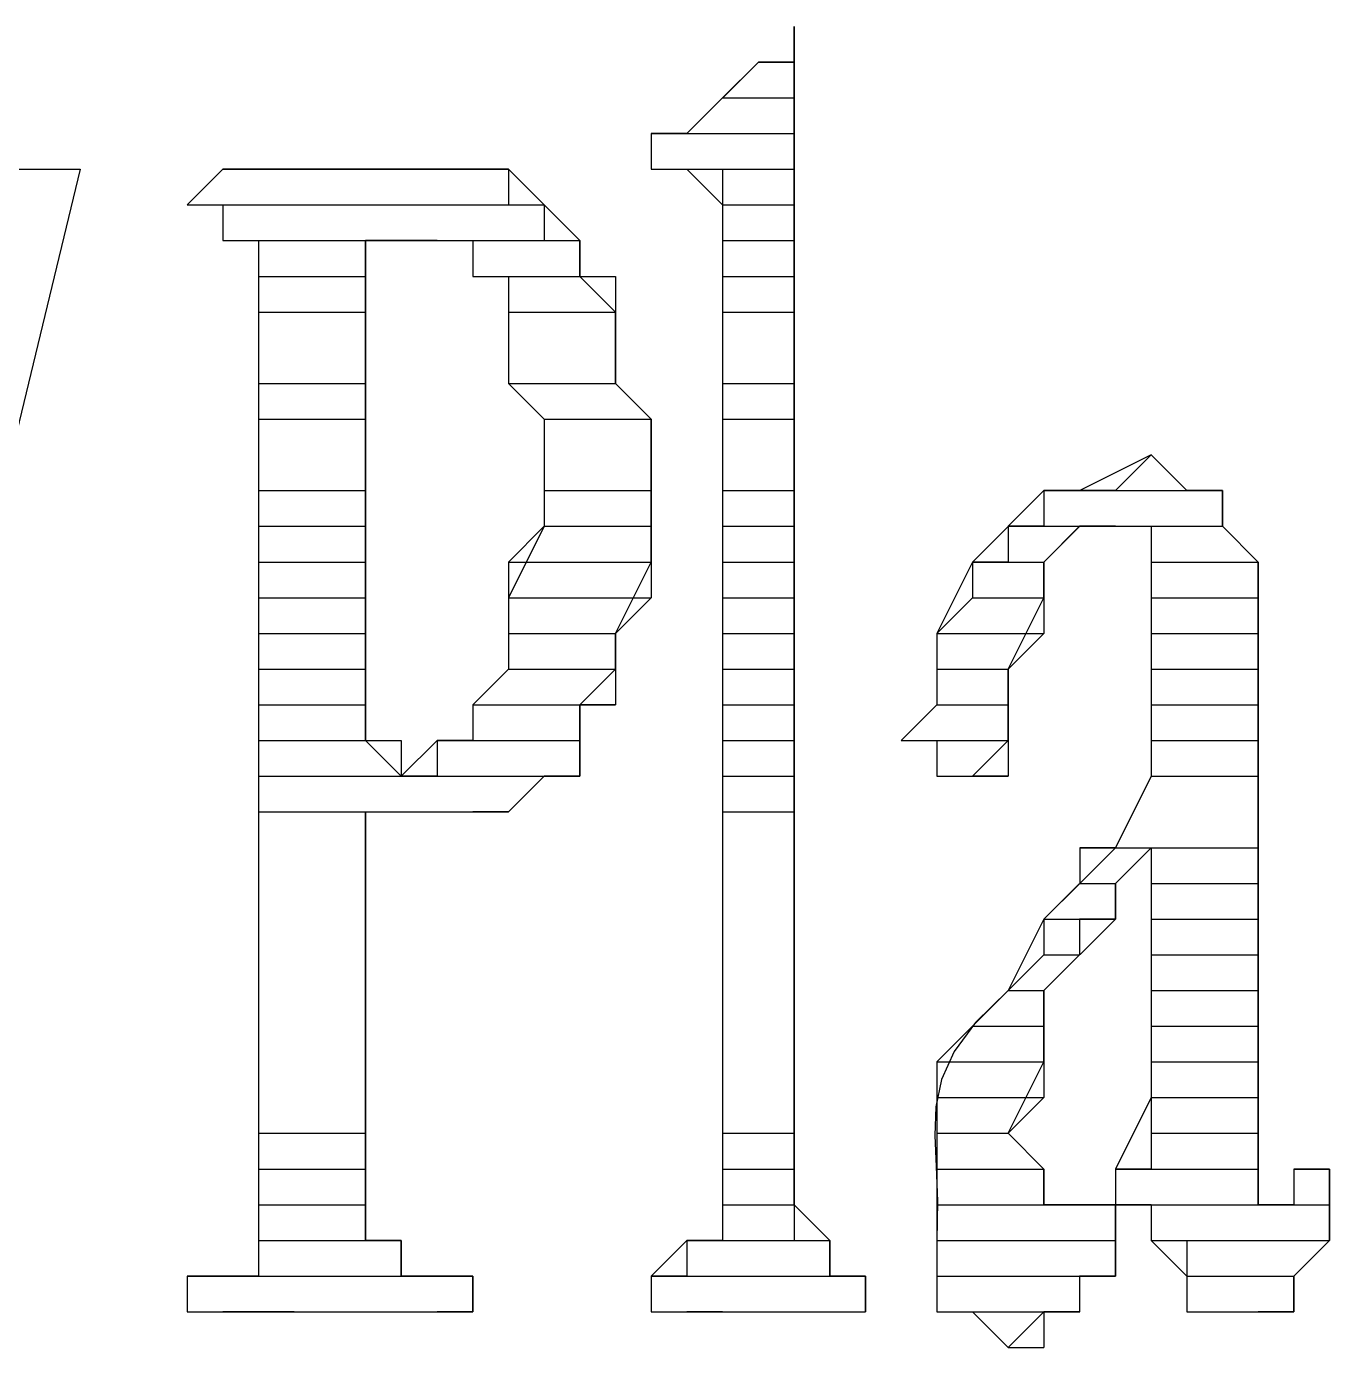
# Model space of a CAD drawing. Header units: metres. Extents: x 45 to 1207, y 17 to 774.
# Drawn here: x 1020.84 to 1029.6, y 38.16 to 47.04 of the extents above; entities that cross this region are included whole.
import ezdxf

# ---------------------------------------------------------------- set-up
doc = ezdxf.new("R2010")
doc.units = ezdxf.units.M

msp = doc.modelspace()

# ---------------------------------------------------------------- linework, layer by layer
for p, q in [((1026, 47.04), (1026, 47.04)), ((1026, 47.04), (1026, 47.04)), ((1026, 47.04), (1026, 47.04)), ((1026, 47.04), (1026, 47.04)), ((1026, 47.04), (1026, 47.04)), ((1026, 47.04), (1026, 46.8)), ((1026, 47.04), (1026, 46.8)), ((1026, 46.8), (1026, 47.04)), ((1026, 47.04), (1026, 46.8)), ((1025.76, 46.8), (1025.28, 46.32)), ((1025.76, 46.8), (1025.52, 46.56)), ((1026, 46.8), (1025.76, 46.8)), ((1025.76, 46.8), (1026, 46.8)), ((1025.76, 46.8), (1026, 46.8)), ((1025.76, 46.8), (1026, 46.8)), ((1026, 46.8), (1025.76, 46.8)), ((1026, 46.8), (1026, 46.8)), ((1026, 46.8), (1026, 46.8)), ((1026, 46.8), (1026, 46.8)), ((1026, 46.8), (1026, 46.56)), ((1026, 39.12), (1026, 46.8)), ((1025.52, 46.56), (1025.28, 46.32)), ((1025.52, 46.56), (1026, 46.56)), ((1025.52, 46.56), (1026, 46.56)), ((1025.52, 46.56), (1026, 46.56)), ((1025.52, 46.56), (1026, 46.56)), ((1026, 46.56), (1026, 46.32)), ((1025.28, 46.32), (1025.04, 46.32)), ((1025.04, 46.32), (1026, 46.32)), ((1025.04, 46.32), (1026, 46.32)), ((1025.04, 46.32), (1026, 46.32)), ((1025.04, 46.32), (1026, 46.32)), ((1025.04, 46.32), (1026, 46.32)), ((1025.04, 46.32), (1025.04, 46.08)), ((1025.04, 46.32), (1026, 46.32)), ((1025.28, 46.32), (1025.04, 46.32)), ((1025.04, 46.32), (1025.04, 46.08)), ((1025.28, 46.32), (1026, 46.32)), ((1025.28, 46.32), (1026, 46.32)), ((1025.28, 46.32), (1026, 46.32)), ((1025.28, 46.32), (1026, 46.32)), ((1026, 46.32), (1026, 46.08)), ((1021.2, 46.08), (1019.28, 38.16)), ((1020.72, 46.08), (1021.2, 46.08)), ((1020.72, 46.08), (1021.2, 46.08)), ((1022.16, 46.08), (1021.92, 45.84)), ((1022.16, 46.08), (1021.92, 45.84)), ((1022.16, 46.08), (1022.16, 46.08)), ((1022.16, 46.08), (1022.16, 46.08)), ((1022.16, 46.08), (1022.4, 46.08)), ((1022.16, 46.08), (1022.4, 46.08)), ((1022.16, 46.08), (1022.64, 46.08)), ((1022.16, 46.08), (1022.64, 46.08)), ((1022.16, 46.08), (1024.0801, 46.08)), ((1024.08, 46.08), (1022.16, 46.08)), ((1022.4, 46.08), (1022.4, 46.08)), ((1022.4, 46.08), (1022.4, 46.08)), ((1022.64, 46.08), (1022.64, 46.08)), ((1022.64, 46.08), (1022.88, 46.08)), ((1022.88, 46.08), (1022.88, 46.08)), ((1022.88, 46.08), (1023.12, 46.08)), ((1023.12, 46.08), (1023.36, 46.08)), ((1023.12, 46.08), (1024.08, 46.08)), ((1023.12, 46.08), (1024.08, 46.08)), ((1023.6, 46.08), (1023.36, 46.08)), ((1023.36, 46.08), (1023.84, 46.08)), ((1023.36, 46.08), (1023.36, 46.08)), ((1023.6, 46.08), (1023.6, 46.08)), ((1023.6, 46.08), (1023.84, 46.08)), ((1023.6, 46.08), (1023.84, 46.08)), ((1024.5599, 45.6), (1024.08, 46.08)), ((1024.0801, 46.08), (1024.0801, 45.84)), ((1025.04, 46.08), (1026, 46.08)), ((1025.04, 46.08), (1026, 46.08)), ((1025.04, 46.08), (1026, 46.08)), ((1025.04, 46.08), (1026, 46.08)), ((1025.04, 46.08), (1026, 46.08)), ((1025.04, 46.08), (1025.28, 46.08)), ((1025.28, 46.08), (1026, 46.08)), ((1025.28, 46.08), (1026, 46.08)), ((1025.28, 46.08), (1026, 46.08)), ((1025.28, 46.08), (1026, 46.08)), ((1025.28, 46.08), (1026, 46.08)), ((1025.28, 46.08), (1026, 46.08)), ((1025.28, 46.08), (1026, 46.08)), ((1025.28, 46.08), (1026, 46.08)), ((1025.28, 46.08), (1026, 46.08)), ((1025.28, 46.08), (1026, 46.08)), ((1025.28, 46.08), (1025.52, 45.84)), ((1025.52, 46.08), (1025.52, 45.84)), ((1025.52, 46.08), (1026, 46.08)), ((1026, 46.08), (1026, 45.84)), ((1021.92, 45.84), (1024.0801, 45.84)), ((1021.92, 45.84), (1024.08, 45.84)), ((1021.92, 45.84), (1024.08, 45.84)), ((1021.92, 45.84), (1024.3199, 45.84)), ((1021.92, 45.84), (1024.3199, 45.84)), ((1021.92, 45.84), (1024.3199, 45.84)), ((1021.92, 45.84), (1024.3199, 45.84)), ((1021.92, 45.84), (1024.3199, 45.84)), ((1021.92, 45.84), (1024.3199, 45.84)), ((1021.92, 45.84), (1024.3199, 45.84)), ((1021.92, 45.84), (1024.3199, 45.84)), ((1021.92, 45.84), (1024.3199, 45.84)), ((1021.92, 45.84), (1024.3199, 45.84)), ((1021.92, 45.84), (1022.16, 45.84)), ((1022.16, 45.84), (1022.16, 45.6)), ((1022.16, 45.84), (1024.3201, 45.84)), ((1022.16, 45.84), (1022.16, 45.6)), ((1024.3201, 45.84), (1024.3201, 45.6)), ((1025.52, 45.84), (1026, 45.84)), ((1025.52, 45.84), (1026, 45.84)), ((1025.52, 45.84), (1026, 45.84)), ((1025.52, 45.84), (1026, 45.84)), ((1025.52, 45.84), (1026, 45.84)), ((1025.52, 45.84), (1026, 45.84)), ((1025.52, 45.84), (1026, 45.84)), ((1025.52, 45.84), (1026, 45.84)), ((1025.52, 45.84), (1026, 45.84)), ((1025.52, 45.84), (1026, 45.84)), ((1025.52, 45.84), (1026, 45.84)), ((1025.52, 45.84), (1026, 45.84)), ((1025.52, 45.84), (1026, 45.84)), ((1025.52, 45.84), (1025.52, 45.6)), ((1025.52, 45.84), (1026, 45.84)), ((1025.52, 45.84), (1025.52, 38.88)), ((1026, 45.84), (1026, 45.6)), ((1022.16, 45.6), (1024.3201, 45.6)), ((1022.16, 45.6), (1024.5601, 45.6)), ((1022.16, 45.6), (1024.5601, 45.6)), ((1022.16, 45.6), (1023.36, 45.6)), ((1022.16, 45.6), (1023.6, 45.6)), ((1022.16, 45.6), (1022.4, 45.6)), ((1022.4, 45.6), (1023.36, 45.6)), ((1022.4, 45.6), (1023.36, 45.6)), ((1022.4, 45.6), (1023.36, 45.6)), ((1022.4, 45.6), (1023.36, 45.6)), ((1022.4, 45.6), (1023.12, 45.6)), ((1022.4, 45.6), (1023.36, 45.6)), ((1022.4, 45.6), (1023.12, 45.6)), ((1022.4, 45.6), (1023.12, 45.6)), ((1022.4, 45.6), (1022.4, 45.36)), ((1022.4, 45.6), (1023.12, 45.6)), ((1022.4, 45.6), (1022.4, 38.64)), ((1023.36, 45.6), (1023.12, 45.6)), ((1023.12, 45.6), (1023.12, 45.36)), ((1023.12, 45.12), (1023.12, 45.6)), ((1023.12, 45.6), (1023.84, 45.6)), ((1023.6, 45.6), (1023.36, 45.6)), ((1023.6, 45.6), (1024.5599, 45.6)), ((1023.6, 45.6), (1024.5599, 45.6)), ((1023.6, 45.6), (1024.5599, 45.6)), ((1023.6, 45.6), (1024.5599, 45.6)), ((1023.6, 45.6), (1024.5599, 45.6)), ((1023.6, 45.6), (1024.5599, 45.6)), ((1023.84, 45.6), (1024.5599, 45.6)), ((1023.84, 45.6), (1024.5599, 45.6)), ((1023.84, 45.6), (1024.5599, 45.6)), ((1023.84, 45.6), (1024.5599, 45.6)), ((1023.84, 45.6), (1023.84, 45.36)), ((1023.84, 45.6), (1024.5599, 45.6)), ((1023.84, 45.6), (1023.84, 45.36)), ((1024.5599, 45.6), (1024.5599, 45.36)), ((1024.5599, 45.36), (1024.5599, 45.6)), ((1025.52, 45.6), (1026, 45.6)), ((1025.52, 45.6), (1026, 45.6)), ((1025.52, 45.6), (1026, 45.6)), ((1025.52, 45.6), (1026, 45.6)), ((1025.52, 45.6), (1026, 45.6)), ((1025.52, 45.6), (1026, 45.6)), ((1025.52, 45.6), (1026, 45.6)), ((1025.52, 45.6), (1026, 45.6)), ((1025.52, 45.6), (1026, 45.6)), ((1025.52, 45.6), (1026, 45.6)), ((1025.52, 45.6), (1026, 45.6)), ((1025.52, 45.6), (1026, 45.6)), ((1025.52, 45.6), (1026, 45.6)), ((1025.52, 45.6), (1025.52, 45.36)), ((1025.52, 45.6), (1026, 45.6)), ((1026, 45.6), (1026, 45.36)), ((1022.4, 45.36), (1023.12, 45.36)), ((1022.4, 45.36), (1023.12, 45.36)), ((1022.4, 45.36), (1023.12, 45.36)), ((1022.4, 45.36), (1023.12, 45.36)), ((1022.4, 45.36), (1023.12, 45.36)), ((1022.4, 45.36), (1023.12, 45.36)), ((1022.4, 45.36), (1023.12, 45.36)), ((1022.4, 45.36), (1022.4, 45.12)), ((1022.4, 45.36), (1023.12, 45.36)), ((1023.12, 45.36), (1023.12, 45.12)), ((1023.84, 45.36), (1024.5599, 45.36)), ((1023.84, 45.36), (1024.5599, 45.36)), ((1023.84, 45.36), (1024.5599, 45.36)), ((1023.84, 45.36), (1024.5599, 45.36)), ((1023.84, 45.36), (1024.5599, 45.36)), ((1023.84, 45.36), (1024.7999, 45.36)), ((1023.84, 45.36), (1024.7999, 45.36)), ((1023.84, 45.36), (1024.08, 45.36)), ((1024.08, 45.36), (1024.08, 45.12)), ((1024.08, 45.36), (1024.7999, 45.36)), ((1024.08, 45.36), (1024.08, 44.64)), ((1024.8, 45.12), (1024.5599, 45.36)), ((1024.7999, 45.36), (1024.7999, 45.12)), ((1025.52, 45.36), (1026, 45.36)), ((1025.52, 45.36), (1026, 45.36)), ((1025.52, 45.36), (1026, 45.36)), ((1025.52, 45.36), (1026, 45.36)), ((1025.52, 45.36), (1026, 45.36)), ((1025.52, 45.36), (1026, 45.36)), ((1025.52, 45.36), (1026, 45.36)), ((1025.52, 45.36), (1025.52, 45.12)), ((1025.52, 45.36), (1026, 45.36)), ((1026, 45.36), (1026, 45.12)), ((1022.4, 45.12), (1023.12, 45.12)), ((1022.4, 45.12), (1023.12, 45.12)), ((1022.4, 45.12), (1023.12, 45.12)), ((1022.4, 45.12), (1023.12, 45.12)), ((1022.4, 45.12), (1023.12, 45.12)), ((1022.4, 45.12), (1023.12, 45.12)), ((1022.4, 45.12), (1023.12, 45.12)), ((1022.4, 45.12), (1022.4, 44.64)), ((1022.4, 45.12), (1023.12, 45.12)), ((1023.12, 45.12), (1023.12, 44.64)), ((1023.12, 42.24), (1023.12, 45.12)), ((1024.08, 45.12), (1024.7999, 45.12)), ((1024.08, 45.12), (1024.7999, 45.12)), ((1024.08, 45.12), (1024.7999, 45.12)), ((1024.08, 45.12), (1024.7999, 45.12)), ((1024.08, 45.12), (1024.7999, 45.12)), ((1024.08, 45.12), (1024.7999, 45.12)), ((1024.08, 45.12), (1024.7999, 45.12)), ((1024.08, 45.12), (1024.08, 44.64)), ((1024.08, 45.12), (1024.7999, 45.12)), ((1024.7999, 45.12), (1024.7999, 44.64)), ((1024.8, 44.64), (1024.8, 45.12)), ((1025.52, 45.12), (1026, 45.12)), ((1025.52, 45.12), (1026, 45.12)), ((1025.52, 45.12), (1026, 45.12)), ((1025.52, 45.12), (1026, 45.12)), ((1025.52, 45.12), (1026, 45.12)), ((1025.52, 45.12), (1026, 45.12)), ((1025.52, 45.12), (1026, 45.12)), ((1025.52, 45.12), (1025.52, 44.64)), ((1025.52, 45.12), (1026, 45.12)), ((1026, 45.12), (1026, 44.64)), ((1022.4, 44.64), (1023.12, 44.64)), ((1022.4, 44.64), (1023.12, 44.64)), ((1022.4, 44.64), (1023.12, 44.64)), ((1022.4, 44.64), (1022.4, 44.4)), ((1022.4, 44.64), (1023.12, 44.64)), ((1023.12, 44.64), (1023.12, 44.4)), ((1024.08, 44.64), (1024.7999, 44.64)), ((1024.08, 44.64), (1024.7999, 44.64)), ((1024.08, 44.64), (1024.7999, 44.64)), ((1024.08, 44.64), (1024.3199, 44.4)), ((1024.08, 44.64), (1024.7999, 44.64)), ((1024.08, 44.64), (1024.3199, 44.4)), ((1024.7999, 44.64), (1025.0399, 44.4)), ((1025.04, 44.4), (1024.8, 44.64)), ((1025.52, 44.64), (1026, 44.64)), ((1025.52, 44.64), (1026, 44.64)), ((1025.52, 44.64), (1026, 44.64)), ((1025.52, 44.64), (1025.52, 44.4)), ((1025.52, 44.64), (1026, 44.64)), ((1026, 44.64), (1026, 44.4)), ((1022.4, 44.4), (1023.12, 44.4)), ((1022.4, 44.4), (1023.12, 44.4)), ((1022.4, 44.4), (1023.12, 44.4)), ((1022.4, 44.4), (1022.4, 43.92)), ((1022.4, 44.4), (1023.12, 44.4)), ((1023.12, 44.4), (1023.12, 43.92)), ((1024.3199, 44.4), (1025.0399, 44.4)), ((1024.3199, 44.4), (1024.3199, 43.68)), ((1024.3201, 44.4), (1025.04, 44.4)), ((1024.3201, 44.4), (1025.04, 44.4)), ((1024.3201, 44.4), (1024.3201, 43.92)), ((1024.3201, 44.4), (1025.04, 44.4)), ((1025.04, 44.4), (1025.04, 43.92)), ((1025.04, 43.44), (1025.04, 44.4)), ((1025.52, 44.4), (1026, 44.4)), ((1025.52, 44.4), (1026, 44.4)), ((1025.52, 44.4), (1026, 44.4)), ((1025.52, 44.4), (1025.52, 43.92)), ((1025.52, 44.4), (1026, 44.4)), ((1026, 44.4), (1026, 43.92)), ((1028.4, 44.16), (1027.92, 43.92)), ((1028.4, 44.16), (1028.16, 43.92)), ((1028.4, 44.16), (1028.4, 44.16)), ((1028.4, 44.16), (1028.64, 43.92)), ((1028.64, 43.92), (1028.4, 44.16)), ((1022.4, 43.92), (1023.12, 43.92)), ((1022.4, 43.92), (1023.12, 43.92)), ((1022.4, 43.92), (1023.12, 43.92)), ((1022.4, 43.92), (1022.4, 43.68)), ((1022.4, 43.92), (1023.12, 43.92)), ((1023.12, 43.92), (1023.12, 43.68)), ((1024.3201, 43.92), (1025.04, 43.92)), ((1024.3201, 43.92), (1025.04, 43.92)), ((1024.3201, 43.92), (1025.04, 43.92)), ((1024.3201, 43.92), (1024.3201, 43.68)), ((1024.3201, 43.92), (1025.04, 43.92)), ((1025.04, 43.92), (1025.04, 43.68)), ((1025.52, 43.92), (1026, 43.92)), ((1025.52, 43.92), (1026, 43.92)), ((1025.52, 43.92), (1026, 43.92)), ((1025.52, 43.92), (1025.52, 43.68)), ((1025.52, 43.92), (1026, 43.92)), ((1026, 43.92), (1026, 43.68)), ((1027.6801, 43.92), (1027.2, 43.44)), ((1027.6799, 43.92), (1028.8799, 43.92)), ((1027.6799, 43.92), (1028.8799, 43.92)), ((1027.6799, 43.92), (1027.6799, 43.68)), ((1027.6799, 43.92), (1028.8799, 43.92)), ((1027.92, 43.92), (1027.6801, 43.92)), ((1027.6801, 43.92), (1028.88, 43.92)), ((1027.92, 43.92), (1027.6801, 43.92)), ((1028.16, 43.92), (1027.92, 43.92)), ((1027.92, 43.92), (1028.64, 43.92)), ((1027.92, 43.92), (1028.88, 43.92)), ((1027.92, 43.92), (1028.88, 43.92)), ((1027.92, 43.92), (1028.88, 43.92)), ((1028.16, 43.92), (1028.64, 43.92)), ((1028.16, 43.92), (1028.64, 43.92)), ((1028.88, 43.92), (1028.64, 43.92)), ((1028.8799, 43.92), (1028.8799, 43.68)), ((1028.88, 43.68), (1028.88, 43.92)), ((1022.4, 43.68), (1023.12, 43.68)), ((1022.4, 43.68), (1022.4, 43.44)), ((1022.4, 43.68), (1023.12, 43.68)), ((1023.12, 43.68), (1023.12, 43.44)), ((1024.3199, 43.68), (1024.08, 43.2)), ((1024.3201, 43.68), (1024.0801, 43.44)), ((1024.3201, 43.68), (1025.04, 43.68)), ((1024.3201, 43.68), (1025.04, 43.68)), ((1025.04, 43.68), (1025.04, 43.44)), ((1025.52, 43.68), (1026, 43.68)), ((1025.52, 43.68), (1025.52, 43.44)), ((1025.52, 43.68), (1026, 43.68)), ((1026, 43.68), (1026, 43.44)), ((1027.6799, 43.68), (1027.4399, 43.68)), ((1027.4399, 43.68), (1027.9199, 43.68)), ((1027.4399, 43.68), (1027.9199, 43.68)), ((1027.4399, 43.68), (1027.9199, 43.68)), ((1027.4399, 43.68), (1027.9199, 43.68)), ((1027.4399, 43.68), (1027.9199, 43.68)), ((1027.4399, 43.68), (1027.4399, 43.44)), ((1027.4399, 43.68), (1027.9199, 43.68)), ((1027.6799, 43.68), (1028.8799, 43.68)), ((1027.6799, 43.68), (1027.9199, 43.68)), ((1027.6799, 43.68), (1028.1599, 43.68)), ((1027.6799, 43.68), (1027.9199, 43.68)), ((1027.9199, 43.68), (1027.6799, 43.44)), ((1027.6801, 43.44), (1027.92, 43.68)), ((1028.1599, 43.68), (1027.9199, 43.68)), ((1027.92, 43.68), (1028.4, 43.68)), ((1028.16, 43.68), (1028.88, 43.68)), ((1028.16, 43.68), (1028.88, 43.68)), ((1028.16, 43.68), (1028.88, 43.68)), ((1028.16, 43.68), (1028.88, 43.68)), ((1028.16, 43.68), (1028.88, 43.68)), ((1028.16, 43.68), (1028.88, 43.68)), ((1028.4, 43.68), (1028.88, 43.68)), ((1028.4, 43.68), (1028.88, 43.68)), ((1028.4, 43.68), (1028.4, 43.44)), ((1028.4, 43.68), (1028.88, 43.68)), ((1028.4, 43.68), (1028.4, 42)), ((1028.88, 43.68), (1029.12, 43.44)), ((1029.12, 43.44), (1028.88, 43.68)), ((1022.4, 43.44), (1023.12, 43.44)), ((1022.4, 43.44), (1022.4, 43.2)), ((1022.4, 43.44), (1023.12, 43.44)), ((1023.12, 43.44), (1023.12, 43.2)), ((1024.08, 43.44), (1024.08, 43.2)), ((1024.08, 43.44), (1025.0399, 43.44)), ((1024.0801, 43.44), (1025.04, 43.44)), ((1024.8, 42.96), (1025.04, 43.44)), ((1025.0399, 43.44), (1025.0399, 43.2)), ((1025.52, 43.44), (1026, 43.44)), ((1025.52, 43.44), (1025.52, 43.2)), ((1025.52, 43.44), (1026, 43.44)), ((1026, 43.44), (1026, 43.2)), ((1027.2, 43.44), (1026.96, 42.96)), ((1027.4399, 43.44), (1027.2, 43.44)), ((1027.2, 43.44), (1027.6799, 43.44)), ((1027.2, 43.44), (1027.6799, 43.44)), ((1027.2, 43.44), (1027.6799, 43.44)), ((1027.2, 43.44), (1027.2, 43.2)), ((1027.2, 43.44), (1027.6799, 43.44)), ((1027.4399, 43.44), (1027.6799, 43.44)), ((1027.4399, 43.44), (1027.6799, 43.44)), ((1027.6799, 43.44), (1027.6799, 43.2)), ((1027.6801, 43.2), (1027.6801, 43.44)), ((1028.4, 43.44), (1029.12, 43.44)), ((1028.4, 43.44), (1029.12, 43.44)), ((1028.4, 43.44), (1029.12, 43.44)), ((1028.4, 43.44), (1029.12, 43.44)), ((1028.4, 43.44), (1029.12, 43.44)), ((1028.4, 43.44), (1028.4, 43.2)), ((1028.4, 43.44), (1029.12, 43.44)), ((1029.12, 43.44), (1029.12, 43.2)), ((1029.12, 43.2), (1029.12, 43.44)), ((1022.4, 43.2), (1023.12, 43.2)), ((1022.4, 43.2), (1022.4, 42.96)), ((1022.4, 43.2), (1023.12, 43.2)), ((1023.12, 43.2), (1023.12, 42.96)), ((1024.08, 43.2), (1025.0399, 43.2)), ((1024.08, 43.2), (1024.08, 42.96)), ((1024.08, 43.2), (1025.0399, 43.2)), ((1024.08, 43.2), (1024.08, 42.72)), ((1025.0399, 43.2), (1024.7999, 42.96)), ((1025.52, 43.2), (1026, 43.2)), ((1025.52, 43.2), (1025.52, 42.96)), ((1025.52, 43.2), (1026, 43.2)), ((1026, 43.2), (1026, 42.96)), ((1027.2, 43.2), (1026.96, 42.96)), ((1027.2, 43.2), (1027.6799, 43.2)), ((1027.2, 43.2), (1027.6799, 43.2)), ((1027.2, 43.2), (1027.6799, 43.2)), ((1027.2, 43.2), (1027.6799, 43.2)), ((1027.4399, 42.72), (1027.6801, 43.2)), ((1027.6799, 43.2), (1027.6799, 42.96)), ((1028.4, 43.2), (1029.12, 43.2)), ((1028.4, 43.2), (1029.12, 43.2)), ((1028.4, 43.2), (1029.12, 43.2)), ((1028.4, 43.2), (1028.4, 42.96)), ((1028.4, 43.2), (1029.12, 43.2)), ((1029.12, 43.2), (1029.12, 42.96)), ((1029.12, 39.12), (1029.12, 43.2)), ((1022.4, 42.96), (1023.12, 42.96)), ((1022.4, 42.96), (1023.12, 42.96)), ((1022.4, 42.96), (1023.12, 42.96)), ((1022.4, 42.96), (1022.4, 42.72)), ((1022.4, 42.96), (1023.12, 42.96)), ((1023.12, 42.96), (1023.12, 42.72)), ((1024.08, 42.96), (1024.7999, 42.96)), ((1024.08, 42.96), (1024.7999, 42.96)), ((1024.08, 42.96), (1024.7999, 42.96)), ((1024.08, 42.96), (1024.08, 42.72)), ((1024.08, 42.96), (1024.7999, 42.96)), ((1024.7999, 42.96), (1024.7999, 42.72)), ((1024.8, 42.72), (1024.8, 42.96)), ((1025.52, 42.96), (1026, 42.96)), ((1025.52, 42.96), (1026, 42.96)), ((1025.52, 42.96), (1026, 42.96)), ((1025.52, 42.96), (1025.52, 42.72)), ((1025.52, 42.96), (1026, 42.96)), ((1026, 42.96), (1026, 42.72)), ((1026.96, 42.96), (1027.6799, 42.96)), ((1026.96, 42.96), (1026.96, 42.72)), ((1026.96, 42.96), (1027.6799, 42.96)), ((1026.96, 42.96), (1026.96, 42.48)), ((1027.6799, 42.96), (1027.4399, 42.72)), ((1028.4, 42.96), (1029.12, 42.96)), ((1028.4, 42.96), (1028.4, 42.72)), ((1028.4, 42.96), (1029.12, 42.96)), ((1029.12, 42.96), (1029.12, 42.72)), ((1022.4, 42.72), (1023.12, 42.72)), ((1022.4, 42.72), (1023.12, 42.72)), ((1022.4, 42.72), (1023.12, 42.72)), ((1022.4, 42.72), (1022.4, 42.48)), ((1022.4, 42.72), (1023.12, 42.72)), ((1023.12, 42.72), (1023.12, 42.48)), ((1024.08, 42.72), (1023.84, 42.48)), ((1024.08, 42.72), (1023.84, 42.48)), ((1024.08, 42.72), (1024.7999, 42.72)), ((1024.08, 42.72), (1024.7999, 42.72)), ((1024.08, 42.72), (1024.7999, 42.72)), ((1024.08, 42.72), (1024.7999, 42.72)), ((1024.5599, 42.48), (1024.8, 42.72)), ((1024.7999, 42.72), (1024.7999, 42.48)), ((1025.52, 42.72), (1026, 42.72)), ((1025.52, 42.72), (1026, 42.72)), ((1025.52, 42.72), (1026, 42.72)), ((1025.52, 42.72), (1025.52, 42.48)), ((1025.52, 42.72), (1026, 42.72)), ((1026, 42.72), (1026, 42.48)), ((1026.96, 42.72), (1027.4399, 42.72)), ((1026.96, 42.72), (1027.4399, 42.72)), ((1026.96, 42.72), (1027.4399, 42.72)), ((1026.96, 42.72), (1026.96, 42.48)), ((1026.96, 42.72), (1027.4399, 42.72)), ((1027.4399, 42.72), (1027.4399, 42.48)), ((1027.4399, 42.24), (1027.4399, 42.72)), ((1028.4, 42.72), (1029.12, 42.72)), ((1028.4, 42.72), (1029.12, 42.72)), ((1028.4, 42.72), (1029.12, 42.72)), ((1028.4, 42.72), (1028.4, 42.48)), ((1028.4, 42.72), (1029.12, 42.72)), ((1029.12, 42.72), (1029.12, 42.48)), ((1022.4, 42.48), (1023.12, 42.48)), ((1022.4, 42.48), (1023.12, 42.48)), ((1022.4, 42.48), (1023.12, 42.48)), ((1022.4, 42.48), (1022.4, 42.24)), ((1022.4, 42.48), (1023.12, 42.48)), ((1023.12, 42.48), (1023.12, 42.24)), ((1023.84, 42.48), (1024.7999, 42.48)), ((1023.84, 42.48), (1024.5599, 42.48)), ((1023.84, 42.48), (1024.7999, 42.48)), ((1023.84, 42.48), (1023.84, 42.24)), ((1023.84, 42.48), (1024.5599, 42.48)), ((1023.84, 42.48), (1023.84, 42.24)), ((1024.7999, 42.48), (1024.5599, 42.48)), ((1024.5599, 42.48), (1024.5599, 42.24)), ((1024.5599, 42), (1024.5599, 42.48)), ((1025.52, 42.48), (1026, 42.48)), ((1025.52, 42.48), (1026, 42.48)), ((1025.52, 42.48), (1026, 42.48)), ((1025.52, 42.48), (1025.52, 42.24)), ((1025.52, 42.48), (1026, 42.48)), ((1026, 42.48), (1026, 42.24)), ((1026.96, 42.48), (1026.72, 42.24)), ((1026.96, 42.48), (1026.72, 42.24)), ((1026.96, 42.48), (1027.4399, 42.48)), ((1026.96, 42.48), (1027.4399, 42.48)), ((1026.96, 42.48), (1027.4399, 42.48)), ((1026.96, 42.48), (1027.4399, 42.48)), ((1027.4399, 42.48), (1027.4399, 42.24)), ((1028.4, 42.48), (1029.12, 42.48)), ((1028.4, 42.48), (1029.12, 42.48)), ((1028.4, 42.48), (1029.12, 42.48)), ((1028.4, 42.48), (1028.4, 42.24)), ((1028.4, 42.48), (1029.12, 42.48)), ((1029.12, 42.48), (1029.12, 42.24)), ((1022.4, 42.24), (1023.12, 42.24)), ((1022.4, 42.24), (1023.12, 42.24)), ((1022.4, 42.24), (1023.12, 42.24)), ((1022.4, 42.24), (1023.12, 42.24)), ((1022.4, 42.24), (1023.12, 42.24)), ((1022.4, 42.24), (1023.36, 42.24)), ((1022.4, 42.24), (1023.36, 42.24)), ((1022.4, 42.24), (1022.4, 42)), ((1022.4, 42.24), (1023.36, 42.24)), ((1023.36, 42), (1023.12, 42.24)), ((1023.36, 42.24), (1023.36, 42)), ((1023.6, 42.24), (1023.36, 42)), ((1023.84, 42.24), (1023.6, 42.24)), ((1023.6, 42.24), (1024.5599, 42.24)), ((1023.6, 42.24), (1024.5599, 42.24)), ((1023.6, 42.24), (1024.5599, 42.24)), ((1023.6, 42.24), (1023.6, 42)), ((1023.6, 42.24), (1024.5599, 42.24)), ((1023.84, 42.24), (1023.6, 42.24)), ((1023.84, 42.24), (1024.5599, 42.24)), ((1023.84, 42.24), (1024.5599, 42.24)), ((1023.84, 42.24), (1024.5599, 42.24)), ((1023.84, 42.24), (1024.5599, 42.24)), ((1024.5599, 42.24), (1024.5599, 42)), ((1025.52, 42.24), (1026, 42.24)), ((1025.52, 42.24), (1026, 42.24)), ((1025.52, 42.24), (1026, 42.24)), ((1025.52, 42.24), (1026, 42.24)), ((1025.52, 42.24), (1026, 42.24)), ((1025.52, 42.24), (1026, 42.24)), ((1025.52, 42.24), (1026, 42.24)), ((1025.52, 42.24), (1025.52, 42)), ((1025.52, 42.24), (1026, 42.24)), ((1026, 42.24), (1026, 42)), ((1026.72, 42.24), (1027.4399, 42.24)), ((1026.72, 42.24), (1027.4399, 42.24)), ((1026.72, 42.24), (1027.4399, 42.24)), ((1026.72, 42.24), (1026.96, 42.24)), ((1026.96, 42.24), (1027.4399, 42.24)), ((1026.96, 42.24), (1027.4399, 42.24)), ((1026.96, 42.24), (1026.96, 42)), ((1026.96, 42.24), (1027.4399, 42.24)), ((1026.96, 42.24), (1026.96, 42)), ((1027.2, 42), (1027.4399, 42.24)), ((1027.4399, 42.24), (1027.4399, 42)), ((1028.4, 42.24), (1029.12, 42.24)), ((1028.4, 42.24), (1029.12, 42.24)), ((1028.4, 42.24), (1029.12, 42.24)), ((1028.4, 42.24), (1029.12, 42.24)), ((1028.4, 42.24), (1029.12, 42.24)), ((1028.4, 42.24), (1028.4, 42)), ((1028.4, 42.24), (1029.12, 42.24)), ((1029.12, 42.24), (1029.12, 42)), ((1022.4, 42), (1023.36, 42)), ((1022.4, 42), (1023.36, 42)), ((1022.4, 42), (1023.36, 42)), ((1022.4, 42), (1024.3201, 42)), ((1022.4, 42), (1024.5601, 42)), ((1022.4, 42), (1022.4, 41.76)), ((1022.4, 42), (1024.3201, 42)), ((1023.6, 42), (1023.36, 42)), ((1023.36, 42), (1024.5599, 42)), ((1023.6, 42), (1024.5599, 42)), ((1023.6, 42), (1024.5599, 42)), ((1024.08, 41.76), (1024.3199, 42)), ((1024.3201, 42), (1024.0801, 41.76)), ((1024.3199, 42), (1024.5599, 42)), ((1024.5601, 42), (1024.3201, 42)), ((1025.52, 42), (1026, 42)), ((1025.52, 42), (1026, 42)), ((1025.52, 42), (1026, 42)), ((1025.52, 42), (1026, 42)), ((1025.52, 42), (1026, 42)), ((1025.52, 42), (1025.52, 41.76)), ((1025.52, 42), (1026, 42)), ((1026, 42), (1026, 41.76)), ((1026.96, 42), (1027.4399, 42)), ((1026.96, 42), (1027.2, 42)), ((1026.96, 42), (1027.4399, 42)), ((1026.96, 42), (1027.2, 42)), ((1026.96, 42), (1027.2, 42)), ((1026.96, 42), (1027.2, 42)), ((1026.96, 42), (1027.2, 42)), ((1027.4399, 42), (1027.2, 42)), ((1028.4, 42), (1028.16, 41.52)), ((1028.4, 42), (1028.16, 41.52)), ((1028.4, 42), (1029.12, 42)), ((1028.4, 42), (1029.12, 42)), ((1028.4, 42), (1029.12, 42)), ((1028.4, 42), (1029.12, 42)), ((1028.4, 42), (1029.12, 42)), ((1028.4, 42), (1029.12, 42)), ((1028.4, 42), (1029.12, 42)), ((1028.4, 42), (1029.12, 42)), ((1029.12, 42), (1029.12, 41.52)), ((1022.4, 41.76), (1024.0801, 41.76)), ((1022.4, 41.76), (1023.12, 41.76)), ((1022.4, 41.76), (1023.12, 41.76)), ((1022.4, 41.76), (1023.12, 41.76)), ((1022.4, 41.76), (1023.12, 41.76)), ((1022.4, 41.76), (1023.12, 41.76)), ((1022.4, 41.76), (1023.12, 41.76)), ((1022.4, 41.76), (1023.12, 41.76)), ((1022.4, 41.76), (1023.12, 41.76)), ((1022.4, 41.76), (1023.12, 41.76)), ((1022.4, 41.76), (1023.12, 41.76)), ((1022.4, 41.76), (1023.12, 41.76)), ((1022.4, 41.76), (1023.12, 41.76)), ((1022.4, 41.76), (1022.4, 39.6)), ((1022.4, 41.76), (1023.12, 41.76)), ((1023.12, 41.76), (1023.12, 41.76)), ((1023.12, 41.76), (1024.08, 41.76)), ((1023.12, 41.76), (1024.08, 41.76)), ((1023.12, 41.76), (1023.12, 39.6)), ((1023.12, 41.76), (1024.08, 41.76)), ((1023.12, 38.88), (1023.12, 41.76)), ((1023.36, 41.76), (1024.08, 41.76)), ((1023.36, 41.76), (1024.08, 41.76)), ((1023.36, 41.76), (1023.36, 41.76)), ((1023.36, 41.76), (1024.08, 41.76)), ((1023.36, 41.76), (1024.08, 41.76)), ((1023.6, 41.76), (1023.84, 41.76)), ((1023.6, 41.76), (1024.08, 41.76)), ((1023.6, 41.76), (1023.84, 41.76)), ((1023.6, 41.76), (1023.84, 41.76)), ((1023.6, 41.76), (1023.84, 41.76)), ((1024.08, 41.76), (1023.84, 41.76)), ((1025.52, 41.76), (1026, 41.76)), ((1025.52, 41.76), (1026, 41.76)), ((1025.52, 41.76), (1026, 41.76)), ((1025.52, 41.76), (1026, 41.76)), ((1025.52, 41.76), (1026, 41.76)), ((1025.52, 41.76), (1026, 41.76)), ((1025.52, 41.76), (1026, 41.76)), ((1025.52, 41.76), (1026, 41.76)), ((1025.52, 41.76), (1026, 41.76)), ((1025.52, 41.76), (1026, 41.76)), ((1025.52, 41.76), (1026, 41.76)), ((1025.52, 41.76), (1026, 41.76)), ((1025.52, 41.76), (1026, 41.76)), ((1025.52, 41.76), (1025.52, 39.6)), ((1025.52, 41.76), (1026, 41.76)), ((1026, 41.76), (1026, 39.6)), ((1028.16, 41.52), (1027.6801, 41.04)), ((1028.16, 41.52), (1027.92, 41.52)), ((1027.92, 41.52), (1028.4, 41.52)), ((1027.92, 41.52), (1027.92, 41.28)), ((1027.92, 41.52), (1028.4, 41.52)), ((1028.16, 41.52), (1029.12, 41.52)), ((1028.16, 41.52), (1029.12, 41.52)), ((1028.16, 41.52), (1029.12, 41.52)), ((1028.16, 41.52), (1028.4, 41.52)), ((1028.16, 41.52), (1028.4, 41.52)), ((1028.16, 41.52), (1028.4, 41.52)), ((1028.4, 41.52), (1028.16, 41.28)), ((1028.16, 41.28), (1028.4, 41.52)), ((1028.4, 41.52), (1028.4, 41.52)), ((1028.4, 41.52), (1029.12, 41.52)), ((1028.4, 41.52), (1029.12, 41.52)), ((1028.4, 41.52), (1029.12, 41.52)), ((1028.4, 41.52), (1029.12, 41.52)), ((1028.4, 41.52), (1028.4, 41.28)), ((1028.4, 41.52), (1029.12, 41.52)), ((1028.4, 41.52), (1028.4, 40.56)), ((1029.12, 41.52), (1029.12, 41.28)), ((1027.92, 41.28), (1027.6801, 41.04)), ((1027.92, 41.28), (1028.16, 41.28)), ((1027.92, 41.28), (1028.16, 41.28)), ((1027.92, 41.28), (1028.16, 41.28)), ((1027.92, 41.28), (1028.16, 41.28)), ((1028.16, 41.28), (1028.16, 41.04)), ((1028.16, 41.04), (1028.16, 41.28)), ((1028.4, 41.28), (1029.12, 41.28)), ((1028.4, 41.28), (1029.12, 41.28)), ((1028.4, 41.28), (1029.12, 41.28)), ((1028.4, 41.28), (1028.4, 41.04)), ((1028.4, 41.28), (1029.12, 41.28)), ((1029.12, 41.28), (1029.12, 41.04)), ((1027.6801, 41.04), (1027.4399, 40.56)), ((1027.6799, 41.04), (1027.9199, 41.04)), ((1027.6799, 41.04), (1028.1599, 41.04)), ((1027.6799, 41.04), (1027.6799, 40.8)), ((1027.6799, 41.04), (1027.9199, 41.04)), ((1027.6801, 41.04), (1028.16, 41.04)), ((1027.6801, 40.56), (1028.16, 41.04)), ((1028.1599, 41.04), (1027.9199, 41.04)), ((1027.9199, 41.04), (1027.9199, 40.8)), ((1028.4, 41.04), (1029.12, 41.04)), ((1028.4, 41.04), (1029.12, 41.04)), ((1028.4, 41.04), (1029.12, 41.04)), ((1028.4, 41.04), (1028.4, 40.8)), ((1028.4, 41.04), (1029.12, 41.04)), ((1029.12, 41.04), (1029.12, 40.8)), ((1027.6799, 40.8), (1027.4399, 40.56)), ((1027.6799, 40.8), (1027.9199, 40.8)), ((1027.6799, 40.8), (1027.9199, 40.8)), ((1027.9199, 40.8), (1027.6799, 40.56)), ((1028.4, 40.8), (1029.12, 40.8)), ((1028.4, 40.8), (1028.4, 40.56)), ((1028.4, 40.8), (1029.12, 40.8)), ((1029.12, 40.8), (1029.12, 40.56)), ((1027.4399, 40.56), (1027.2, 40.32)), ((1027.4399, 40.56), (1027.6799, 40.56)), ((1027.4399, 40.56), (1027.6799, 40.56)), ((1027.4399, 40.56), (1027.6799, 40.56)), ((1027.4399, 40.56), (1027.6799, 40.56)), ((1027.6799, 40.56), (1027.6799, 40.32)), ((1027.6801, 40.08), (1027.6801, 40.56)), ((1028.4, 40.56), (1029.12, 40.56)), ((1028.4, 40.56), (1029.12, 40.56)), ((1028.4, 40.56), (1029.12, 40.56)), ((1028.4, 40.56), (1028.4, 40.32)), ((1028.4, 40.56), (1029.12, 40.56)), ((1028.4, 40.56), (1028.4, 39.84)), ((1029.12, 40.56), (1029.12, 40.32)), ((1027.2, 40.32), (1026.96, 40.08)), ((1027.2, 40.32), (1027.6799, 40.32)), ((1027.2, 40.32), (1027.6799, 40.32)), ((1027.2, 40.32), (1027.6799, 40.32)), ((1027.2, 40.32), (1027.6799, 40.32)), ((1027.6799, 40.32), (1027.6799, 40.08)), ((1028.4, 40.32), (1029.12, 40.32)), ((1028.4, 40.32), (1029.12, 40.32)), ((1028.4, 40.32), (1029.12, 40.32)), ((1028.4, 40.32), (1028.4, 40.08)), ((1028.4, 40.32), (1029.12, 40.32)), ((1029.12, 40.32), (1029.12, 40.08)), ((1026.96, 40.08), (1027.6799, 40.08)), ((1026.96, 40.08), (1026.96, 39.84)), ((1026.96, 40.08), (1027.6799, 40.08)), ((1027.4401, 39.6), (1027.6801, 40.08)), ((1027.6799, 40.08), (1027.6799, 39.84)), ((1028.4, 40.08), (1029.12, 40.08)), ((1028.4, 40.08), (1028.4, 39.84)), ((1028.4, 40.08), (1029.12, 40.08)), ((1029.12, 40.08), (1029.12, 39.84)), ((1026.96, 39.84), (1027.6799, 39.84)), ((1026.96, 39.84), (1027.6799, 39.84)), ((1026.96, 39.84), (1027.6799, 39.84)), ((1026.96, 39.84), (1026.96, 39.6)), ((1026.96, 39.84), (1027.6799, 39.84)), ((1027.6799, 39.84), (1027.4399, 39.6)), ((1028.4, 39.84), (1028.16, 39.36)), ((1028.4, 39.84), (1029.12, 39.84)), ((1028.4, 39.84), (1029.12, 39.84)), ((1028.4, 39.84), (1029.12, 39.84)), ((1028.4, 39.84), (1028.4, 39.6)), ((1028.4, 39.84), (1029.12, 39.84)), ((1029.12, 39.84), (1029.12, 39.6)), ((1022.4, 39.6), (1023.12, 39.6)), ((1022.4, 39.6), (1022.4, 39.36)), ((1022.4, 39.6), (1023.12, 39.6)), ((1023.12, 39.6), (1023.12, 39.36)), ((1025.52, 39.6), (1026, 39.6)), ((1025.52, 39.6), (1025.52, 39.36)), ((1025.52, 39.6), (1026, 39.6)), ((1026, 39.6), (1026, 39.36)), ((1026.96, 39.6), (1027.4399, 39.6)), ((1026.96, 39.6), (1027.4399, 39.6)), ((1026.96, 39.6), (1027.4399, 39.6)), ((1026.96, 39.6), (1026.96, 39.36)), ((1026.96, 39.6), (1027.4399, 39.6)), ((1027.4399, 39.6), (1027.6799, 39.36)), ((1027.6801, 39.36), (1027.4401, 39.6)), ((1028.4, 39.6), (1029.12, 39.6)), ((1028.4, 39.6), (1029.12, 39.6)), ((1028.4, 39.6), (1029.12, 39.6)), ((1028.4, 39.6), (1028.4, 39.36)), ((1028.4, 39.6), (1029.12, 39.6)), ((1029.12, 39.6), (1029.12, 39.36)), ((1022.4, 39.36), (1023.12, 39.36)), ((1022.4, 39.36), (1022.4, 39.12)), ((1022.4, 39.36), (1023.12, 39.36)), ((1023.12, 39.36), (1023.12, 39.12)), ((1025.52, 39.36), (1026, 39.36)), ((1025.52, 39.36), (1025.52, 39.12)), ((1025.52, 39.36), (1026, 39.36)), ((1026, 39.36), (1026, 39.12)), ((1026.96, 39.36), (1027.6799, 39.36)), ((1026.96, 39.36), (1027.6799, 39.36)), ((1026.96, 39.36), (1027.6799, 39.36)), ((1026.96, 39.36), (1027.6799, 39.36)), ((1026.96, 39.36), (1027.6799, 39.36)), ((1026.96, 39.36), (1027.6799, 39.36)), ((1026.96, 39.36), (1027.6799, 39.36)), ((1026.96, 39.36), (1027.6799, 39.36)), ((1026.96, 39.36), (1027.6799, 39.36)), ((1026.96, 39.36), (1027.6799, 39.36)), ((1026.96, 39.36), (1027.6799, 39.36)), ((1026.96, 39.36), (1027.6799, 39.36)), ((1026.96, 39.36), (1027.6799, 39.36)), ((1026.96, 39.36), (1027.6799, 39.36)), ((1026.96, 39.36), (1027.6799, 39.36)), ((1026.96, 39.36), (1026.96, 39.12)), ((1026.96, 39.36), (1027.6799, 39.36)), ((1027.6799, 39.36), (1027.6799, 39.12)), ((1027.6801, 39.12), (1027.6801, 39.36)), ((1028.4, 39.36), (1028.16, 39.36)), ((1028.16, 39.36), (1029.12, 39.36)), ((1028.16, 39.36), (1029.12, 39.36)), ((1028.16, 39.36), (1029.12, 39.36)), ((1028.16, 39.36), (1029.12, 39.36)), ((1028.16, 39.36), (1029.12, 39.36)), ((1028.16, 39.36), (1029.12, 39.36)), ((1028.16, 39.36), (1029.12, 39.36)), ((1028.16, 39.36), (1029.12, 39.36)), ((1028.16, 39.36), (1029.12, 39.36)), ((1028.16, 39.36), (1029.12, 39.36)), ((1028.16, 39.36), (1029.12, 39.36)), ((1028.16, 39.36), (1029.12, 39.36)), ((1028.16, 39.36), (1029.12, 39.36)), ((1028.16, 39.36), (1028.16, 39.12)), ((1028.16, 39.36), (1029.12, 39.36)), ((1028.16, 39.36), (1028.16, 39.12)), ((1028.4, 39.36), (1029.12, 39.36)), ((1028.4, 39.36), (1029.12, 39.36)), ((1029.12, 39.36), (1029.12, 39.12)), ((1029.6, 39.36), (1029.36, 39.36)), ((1029.36, 39.36), (1029.6, 39.36)), ((1029.36, 39.36), (1029.6, 39.36)), ((1029.36, 39.36), (1029.6, 39.36)), ((1029.36, 39.36), (1029.6, 39.36)), ((1029.36, 39.36), (1029.6, 39.36)), ((1029.36, 39.36), (1029.6, 39.36)), ((1029.36, 39.36), (1029.36, 39.12)), ((1029.36, 39.36), (1029.6, 39.36)), ((1029.6, 39.36), (1029.36, 39.36)), ((1029.36, 39.36), (1029.36, 39.12)), ((1029.6, 39.36), (1029.6, 39.36)), ((1029.6, 39.36), (1029.6, 39.36)), ((1029.6, 39.36), (1029.6, 39.36)), ((1029.6, 39.36), (1029.6, 39.36)), ((1029.6, 39.36), (1029.6, 39.12)), ((1029.6, 38.88), (1029.6, 39.36)), ((1022.4, 39.12), (1023.12, 39.12)), ((1022.4, 39.12), (1023.12, 39.12)), ((1022.4, 39.12), (1023.12, 39.12)), ((1022.4, 39.12), (1023.12, 39.12)), ((1022.4, 39.12), (1023.12, 39.12)), ((1022.4, 39.12), (1022.4, 38.88)), ((1022.4, 39.12), (1023.12, 39.12)), ((1023.12, 39.12), (1023.12, 38.88)), ((1025.52, 39.12), (1026, 39.12)), ((1025.52, 39.12), (1026, 39.12)), ((1025.52, 39.12), (1026, 39.12)), ((1025.52, 39.12), (1026, 39.12)), ((1025.52, 39.12), (1026, 39.12)), ((1025.52, 39.12), (1025.52, 38.88)), ((1025.52, 39.12), (1026, 39.12)), ((1026, 39.12), (1026, 38.88)), ((1026.24, 38.88), (1026, 39.12)), ((1026.96, 39.12), (1027.6799, 39.12)), ((1026.96, 39.12), (1027.6799, 39.12)), ((1026.96, 39.12), (1027.6799, 39.12)), ((1026.96, 39.12), (1027.6799, 39.12)), ((1026.96, 39.12), (1027.6799, 39.12)), ((1026.96, 39.12), (1027.6799, 39.12)), ((1026.96, 39.12), (1027.6799, 39.12)), ((1026.96, 39.12), (1027.6799, 39.12)), ((1026.96, 39.12), (1027.6799, 39.12)), ((1026.96, 39.12), (1027.6799, 39.12)), ((1026.96, 39.12), (1027.6799, 39.12)), ((1026.96, 39.12), (1027.9199, 39.12)), ((1026.96, 39.12), (1027.9199, 39.12)), ((1026.96, 39.12), (1027.9199, 39.12)), ((1026.96, 39.12), (1027.9199, 39.12)), ((1026.96, 39.12), (1026.96, 38.88)), ((1026.96, 39.12), (1028.1599, 39.12)), ((1028.16, 39.12), (1027.6801, 39.12)), ((1028.16, 39.12), (1027.92, 39.12)), ((1027.92, 39.12), (1028.4, 39.12)), ((1027.92, 39.12), (1028.16, 39.12)), ((1027.92, 39.12), (1028.4, 39.12)), ((1027.92, 39.12), (1028.16, 39.12)), ((1027.92, 39.12), (1028.16, 39.12)), ((1028.1599, 39.12), (1028.1599, 38.88)), ((1028.16, 39.12), (1029.12, 39.12)), ((1028.16, 39.12), (1029.12, 39.12)), ((1028.16, 39.12), (1029.12, 39.12)), ((1028.16, 39.12), (1028.4, 39.12)), ((1028.16, 39.12), (1028.4, 39.12)), ((1028.16, 39.12), (1028.4, 39.12)), ((1028.16, 39.12), (1028.4, 39.12)), ((1028.16, 39.12), (1028.4, 39.12)), ((1028.16, 39.12), (1028.4, 39.12)), ((1028.16, 39.12), (1028.4, 39.12)), ((1028.4, 39.12), (1028.16, 39.12)), ((1028.16, 38.64), (1028.16, 39.12)), ((1028.16, 39.12), (1028.4, 39.12)), ((1028.4, 39.12), (1029.12, 39.12)), ((1028.4, 39.12), (1029.12, 39.12)), ((1028.4, 39.12), (1029.12, 39.12)), ((1028.4, 39.12), (1029.12, 39.12)), ((1028.4, 39.12), (1029.12, 39.12)), ((1028.4, 39.12), (1029.12, 39.12)), ((1028.4, 39.12), (1029.12, 39.12)), ((1028.4, 39.12), (1029.12, 39.12)), ((1028.4, 39.12), (1029.12, 39.12)), ((1028.4, 39.12), (1029.12, 39.12)), ((1028.4, 39.12), (1029.12, 39.12)), ((1028.4, 39.12), (1029.12, 39.12)), ((1028.4, 39.12), (1028.4, 38.88)), ((1028.4, 39.12), (1029.6, 39.12)), ((1028.4, 39.12), (1028.4, 38.88)), ((1029.36, 39.12), (1029.12, 39.12)), ((1029.12, 39.12), (1029.6, 39.12)), ((1029.36, 39.12), (1029.12, 39.12)), ((1029.36, 39.12), (1029.6, 39.12)), ((1029.36, 39.12), (1029.6, 39.12)), ((1029.36, 39.12), (1029.6, 39.12)), ((1029.36, 39.12), (1029.6, 39.12)), ((1029.36, 39.12), (1029.6, 39.12)), ((1029.36, 39.12), (1029.6, 39.12)), ((1029.36, 39.12), (1029.6, 39.12)), ((1029.36, 39.12), (1029.6, 39.12)), ((1029.36, 39.12), (1029.6, 39.12)), ((1029.36, 39.12), (1029.6, 39.12)), ((1029.36, 39.12), (1029.6, 39.12)), ((1029.36, 39.12), (1029.6, 39.12)), ((1029.36, 39.12), (1029.6, 39.12)), ((1029.36, 39.12), (1029.6, 39.12)), ((1029.6, 39.12), (1029.6, 38.88)), ((1022.4, 38.88), (1023.12, 38.88)), ((1022.4, 38.88), (1023.12, 38.88)), ((1022.4, 38.88), (1023.12, 38.88)), ((1022.4, 38.88), (1023.12, 38.88)), ((1022.4, 38.88), (1023.12, 38.88)), ((1022.4, 38.88), (1023.12, 38.88)), ((1022.4, 38.88), (1023.12, 38.88)), ((1022.4, 38.88), (1023.12, 38.88)), ((1022.4, 38.88), (1023.12, 38.88)), ((1022.4, 38.88), (1023.36, 38.88)), ((1022.4, 38.88), (1023.36, 38.88)), ((1022.4, 38.88), (1022.4, 38.64)), ((1022.4, 38.88), (1023.36, 38.88)), ((1023.36, 38.88), (1023.12, 38.88)), ((1023.36, 38.88), (1023.36, 38.64)), ((1023.36, 38.64), (1023.36, 38.88)), ((1025.28, 38.88), (1025.04, 38.64)), ((1025.52, 38.88), (1025.28, 38.88)), ((1025.28, 38.88), (1026.24, 38.88)), ((1025.28, 38.88), (1026.24, 38.88)), ((1025.28, 38.88), (1026.24, 38.88)), ((1025.28, 38.88), (1026.24, 38.88)), ((1025.28, 38.88), (1026.24, 38.88)), ((1025.28, 38.88), (1025.28, 38.64)), ((1025.28, 38.88), (1026.24, 38.88)), ((1025.52, 38.88), (1025.28, 38.88)), ((1025.52, 38.88), (1026, 38.88)), ((1025.52, 38.88), (1026, 38.88)), ((1025.52, 38.88), (1026, 38.88)), ((1025.52, 38.88), (1026.24, 38.88)), ((1025.52, 38.88), (1026.24, 38.88)), ((1025.52, 38.88), (1026.24, 38.88)), ((1026.24, 38.88), (1026.24, 38.64)), ((1026.24, 38.64), (1026.24, 38.88)), ((1026.96, 38.88), (1028.1599, 38.88)), ((1026.96, 38.88), (1028.1599, 38.88)), ((1026.96, 38.88), (1028.1599, 38.88)), ((1026.96, 38.88), (1028.1599, 38.88)), ((1026.96, 38.88), (1028.1599, 38.88)), ((1026.96, 38.88), (1028.1599, 38.88)), ((1026.96, 38.88), (1028.1599, 38.88)), ((1026.96, 38.88), (1028.1599, 38.88)), ((1026.96, 38.88), (1028.1599, 38.88)), ((1026.96, 38.88), (1026.96, 38.64)), ((1026.96, 38.88), (1028.1599, 38.88)), ((1026.96, 38.88), (1026.96, 38.4)), ((1028.1599, 38.88), (1028.1599, 38.64)), ((1028.4, 38.88), (1029.6, 38.88)), ((1028.4, 38.88), (1029.6, 38.88)), ((1028.4, 38.88), (1029.6, 38.88)), ((1028.4, 38.88), (1029.6, 38.88)), ((1028.4, 38.88), (1029.6, 38.88)), ((1028.4, 38.88), (1029.6, 38.88)), ((1028.4, 38.88), (1029.6, 38.88)), ((1028.4, 38.88), (1029.6, 38.88)), ((1028.4, 38.88), (1029.6, 38.88)), ((1028.4, 38.88), (1028.64, 38.64)), ((1028.64, 38.88), (1028.64, 38.64)), ((1028.64, 38.88), (1029.6, 38.88)), ((1029.6, 38.88), (1029.36, 38.64)), ((1029.36, 38.64), (1029.6, 38.88)), ((1022.16, 38.64), (1021.92, 38.64)), ((1021.92, 38.64), (1023.6, 38.64)), ((1021.92, 38.64), (1023.6, 38.64)), ((1021.92, 38.64), (1023.6, 38.64)), ((1021.92, 38.64), (1023.6, 38.64)), ((1021.92, 38.64), (1023.6, 38.64)), ((1021.92, 38.64), (1023.6, 38.64)), ((1021.92, 38.64), (1023.6, 38.64)), ((1021.92, 38.64), (1023.6, 38.64)), ((1021.92, 38.64), (1023.6, 38.64)), ((1021.92, 38.64), (1023.84, 38.64)), ((1021.92, 38.64), (1023.84, 38.64)), ((1021.92, 38.64), (1023.84, 38.64)), ((1021.92, 38.64), (1023.84, 38.64)), ((1021.92, 38.64), (1021.92, 38.4)), ((1021.92, 38.64), (1023.84, 38.64)), ((1022.4, 38.64), (1021.92, 38.64)), ((1021.92, 38.64), (1021.92, 38.4)), ((1022.4, 38.64), (1022.16, 38.64)), ((1022.16, 38.64), (1023.36, 38.64)), ((1022.16, 38.64), (1022.16, 38.64)), ((1022.16, 38.64), (1023.6, 38.64)), ((1022.4, 38.64), (1023.36, 38.64)), ((1022.4, 38.64), (1023.36, 38.64)), ((1023.84, 38.64), (1023.36, 38.64)), ((1023.84, 38.64), (1023.84, 38.4)), ((1023.84, 38.4), (1023.84, 38.64)), ((1025.28, 38.64), (1025.04, 38.64)), ((1025.04, 38.64), (1026.48, 38.64)), ((1025.04, 38.64), (1026.48, 38.64)), ((1025.04, 38.64), (1026.48, 38.64)), ((1025.04, 38.64), (1026.48, 38.64)), ((1025.04, 38.64), (1026.48, 38.64)), ((1025.04, 38.64), (1026.48, 38.64)), ((1025.04, 38.64), (1026.48, 38.64)), ((1025.04, 38.64), (1026.48, 38.64)), ((1025.04, 38.64), (1026.48, 38.64)), ((1025.04, 38.64), (1026.48, 38.64)), ((1025.04, 38.64), (1026.48, 38.64)), ((1025.04, 38.64), (1025.04, 38.4)), ((1025.04, 38.64), (1026.48, 38.64)), ((1025.04, 38.64), (1025.04, 38.4)), ((1025.28, 38.64), (1026.24, 38.64)), ((1025.28, 38.64), (1026.24, 38.64)), ((1025.28, 38.64), (1026.24, 38.64)), ((1025.28, 38.64), (1026.24, 38.64)), ((1025.28, 38.64), (1026.24, 38.64)), ((1025.28, 38.64), (1026.48, 38.64)), ((1026.48, 38.64), (1026.24, 38.64)), ((1026.48, 38.64), (1026.48, 38.4)), ((1026.48, 38.4), (1026.48, 38.64)), ((1026.96, 38.64), (1028.1599, 38.64)), ((1026.96, 38.64), (1028.1599, 38.64)), ((1026.96, 38.64), (1028.1599, 38.64)), ((1026.96, 38.64), (1028.1599, 38.64)), ((1026.96, 38.64), (1028.1599, 38.64)), ((1026.96, 38.64), (1028.1599, 38.64)), ((1026.96, 38.64), (1028.1599, 38.64)), ((1026.96, 38.64), (1027.9199, 38.64)), ((1026.96, 38.64), (1028.1599, 38.64)), ((1026.96, 38.64), (1027.9199, 38.64)), ((1026.96, 38.64), (1027.9199, 38.64)), ((1026.96, 38.64), (1026.96, 38.4)), ((1026.96, 38.64), (1027.9199, 38.64)), ((1028.1599, 38.64), (1027.9199, 38.64)), ((1027.9199, 38.64), (1027.9199, 38.4)), ((1027.92, 38.4), (1027.92, 38.64)), ((1027.92, 38.64), (1028.16, 38.64)), ((1028.64, 38.64), (1029.36, 38.64)), ((1028.64, 38.64), (1029.36, 38.64)), ((1028.64, 38.64), (1029.36, 38.64)), ((1028.64, 38.64), (1029.36, 38.64)), ((1028.64, 38.64), (1029.36, 38.64)), ((1028.64, 38.64), (1029.36, 38.64)), ((1028.64, 38.64), (1029.36, 38.64)), ((1028.64, 38.64), (1029.36, 38.64)), ((1028.64, 38.64), (1029.36, 38.64)), ((1028.64, 38.64), (1029.36, 38.64)), ((1028.64, 38.64), (1029.36, 38.64)), ((1028.64, 38.64), (1028.64, 38.4)), ((1028.64, 38.64), (1029.36, 38.64)), ((1028.64, 38.64), (1028.64, 38.4)), ((1029.36, 38.64), (1029.36, 38.4)), ((1029.36, 38.4), (1029.36, 38.64)), ((1021.92, 38.4), (1023.84, 38.4)), ((1021.92, 38.4), (1023.84, 38.4)), ((1021.92, 38.4), (1023.84, 38.4)), ((1021.92, 38.4), (1023.84, 38.4)), ((1021.92, 38.4), (1023.84, 38.4)), ((1021.92, 38.4), (1023.6, 38.4)), ((1021.92, 38.4), (1023.84, 38.4)), ((1021.92, 38.4), (1022.4, 38.4)), ((1021.92, 38.4), (1022.64, 38.4)), ((1021.92, 38.4), (1022.16, 38.4)), ((1021.92, 38.4), (1022.4, 38.4)), ((1021.92, 38.4), (1022.16, 38.4)), ((1021.92, 38.4), (1022.16, 38.4)), ((1021.92, 38.4), (1022.16, 38.4)), ((1021.92, 38.4), (1022.16, 38.4)), ((1022.4, 38.4), (1022.16, 38.4)), ((1022.16, 38.4), (1022.16, 38.4)), ((1022.16, 38.4), (1022.16, 38.4)), ((1022.64, 38.4), (1022.4, 38.4)), ((1022.4, 38.4), (1022.4, 38.4)), ((1022.64, 38.4), (1022.64, 38.4)), ((1022.64, 38.4), (1022.88, 38.4)), ((1022.88, 38.4), (1023.12, 38.4)), ((1023.12, 38.4), (1023.12, 38.4)), ((1023.12, 38.4), (1023.6, 38.4)), ((1023.12, 38.4), (1023.6, 38.4)), ((1023.36, 38.4), (1023.36, 38.4)), ((1023.36, 38.4), (1023.6, 38.4)), ((1023.36, 38.4), (1023.6, 38.4)), ((1023.84, 38.4), (1023.6, 38.4)), ((1023.6, 38.4), (1023.6, 38.4)), ((1023.6, 38.4), (1023.6, 38.4)), ((1023.6, 38.4), (1023.6, 38.4)), ((1023.6, 38.4), (1023.6, 38.4)), ((1023.6, 38.4), (1023.84, 38.4)), ((1025.04, 38.4), (1026.48, 38.4)), ((1025.04, 38.4), (1026.48, 38.4)), ((1025.04, 38.4), (1026.48, 38.4)), ((1025.04, 38.4), (1026.48, 38.4)), ((1025.04, 38.4), (1026.48, 38.4)), ((1025.04, 38.4), (1026.48, 38.4)), ((1025.04, 38.4), (1026.48, 38.4)), ((1025.04, 38.4), (1025.52, 38.4)), ((1025.04, 38.4), (1025.52, 38.4)), ((1025.04, 38.4), (1025.28, 38.4)), ((1025.04, 38.4), (1025.52, 38.4)), ((1025.04, 38.4), (1025.28, 38.4)), ((1025.04, 38.4), (1025.28, 38.4)), ((1025.04, 38.4), (1025.04, 38.4)), ((1025.04, 38.4), (1025.28, 38.4)), ((1025.04, 38.4), (1026.48, 38.4)), ((1025.52, 38.4), (1025.28, 38.4)), ((1025.28, 38.4), (1025.28, 38.4)), ((1025.52, 38.4), (1025.76, 38.4)), ((1025.52, 38.4), (1025.52, 38.4)), ((1025.76, 38.4), (1025.76, 38.4)), ((1025.76, 38.4), (1025.76, 38.4)), ((1025.76, 38.4), (1026, 38.4)), ((1026, 38.4), (1026.48, 38.4)), ((1026, 38.4), (1026.48, 38.4)), ((1026, 38.4), (1026.24, 38.4)), ((1026.24, 38.4), (1026.48, 38.4)), ((1026.24, 38.4), (1026.48, 38.4)), ((1026.24, 38.4), (1026.48, 38.4)), ((1026.24, 38.4), (1026.48, 38.4)), ((1026.24, 38.4), (1026.48, 38.4)), ((1026.48, 38.4), (1026.48, 38.4)), ((1026.48, 38.4), (1026.48, 38.4)), ((1026.96, 38.4), (1027.9199, 38.4)), ((1026.96, 38.4), (1027.9199, 38.4)), ((1026.96, 38.4), (1027.9199, 38.4)), ((1026.96, 38.4), (1027.9199, 38.4)), ((1026.96, 38.4), (1027.9199, 38.4)), ((1026.96, 38.4), (1027.2, 38.4)), ((1027.2, 38.4), (1027.9199, 38.4)), ((1027.2, 38.4), (1027.9199, 38.4)), ((1027.2, 38.4), (1027.9199, 38.4)), ((1027.2, 38.4), (1027.9199, 38.4)), ((1027.2, 38.4), (1027.6799, 38.4)), ((1027.2, 38.4), (1027.9199, 38.4)), ((1027.2, 38.4), (1027.6799, 38.4)), ((1027.2, 38.4), (1027.6799, 38.4)), ((1027.2, 38.4), (1027.6799, 38.4)), ((1027.2, 38.4), (1027.6799, 38.4)), ((1027.2, 38.4), (1027.4399, 38.16)), ((1027.2, 38.4), (1027.6799, 38.4)), ((1027.2, 38.4), (1027.4399, 38.16)), ((1027.4399, 38.16), (1027.6801, 38.4)), ((1027.9199, 38.4), (1027.6799, 38.4)), ((1027.6799, 38.4), (1027.6799, 38.16)), ((1027.6801, 38.4), (1027.92, 38.4)), ((1028.64, 38.4), (1029.36, 38.4)), ((1028.64, 38.4), (1029.36, 38.4)), ((1028.64, 38.4), (1029.36, 38.4)), ((1028.64, 38.4), (1029.36, 38.4)), ((1028.64, 38.4), (1029.36, 38.4)), ((1028.64, 38.4), (1029.12, 38.4)), ((1028.64, 38.4), (1029.36, 38.4)), ((1028.64, 38.4), (1029.12, 38.4)), ((1028.64, 38.4), (1029.12, 38.4)), ((1028.64, 38.4), (1029.12, 38.4)), ((1028.64, 38.4), (1029.12, 38.4)), ((1028.64, 38.4), (1029.36, 38.4)), ((1028.88, 38.4), (1029.12, 38.4)), ((1028.88, 38.4), (1029.12, 38.4)), ((1028.88, 38.4), (1029.12, 38.4)), ((1029.36, 38.4), (1029.12, 38.4)), ((1027.4399, 38.16), (1027.6799, 38.16)), ((1027.4399, 38.16), (1027.6799, 38.16))]:
    msp.add_line(p, q)
for points in [[(1027.4399, 40.56), (1027.2201, 40.3457), (1027.0757, 40.1494), (1026.9918, 39.9628), (1026.9536, 39.7774), (1026.9462, 39.5848), (1026.9547, 39.3766), (1026.9642, 39.1445), (1026.96, 38.88)], [(1022.16, 38.4), (1022.34, 38.4), (1022.52, 38.4), (1022.7, 38.4), (1022.88, 38.4), (1023.06, 38.4), (1023.24, 38.4), (1023.42, 38.4), (1023.6, 38.4)]]:
    msp.add_lwpolyline(points)

doc.saveas('drawing.dxf')
